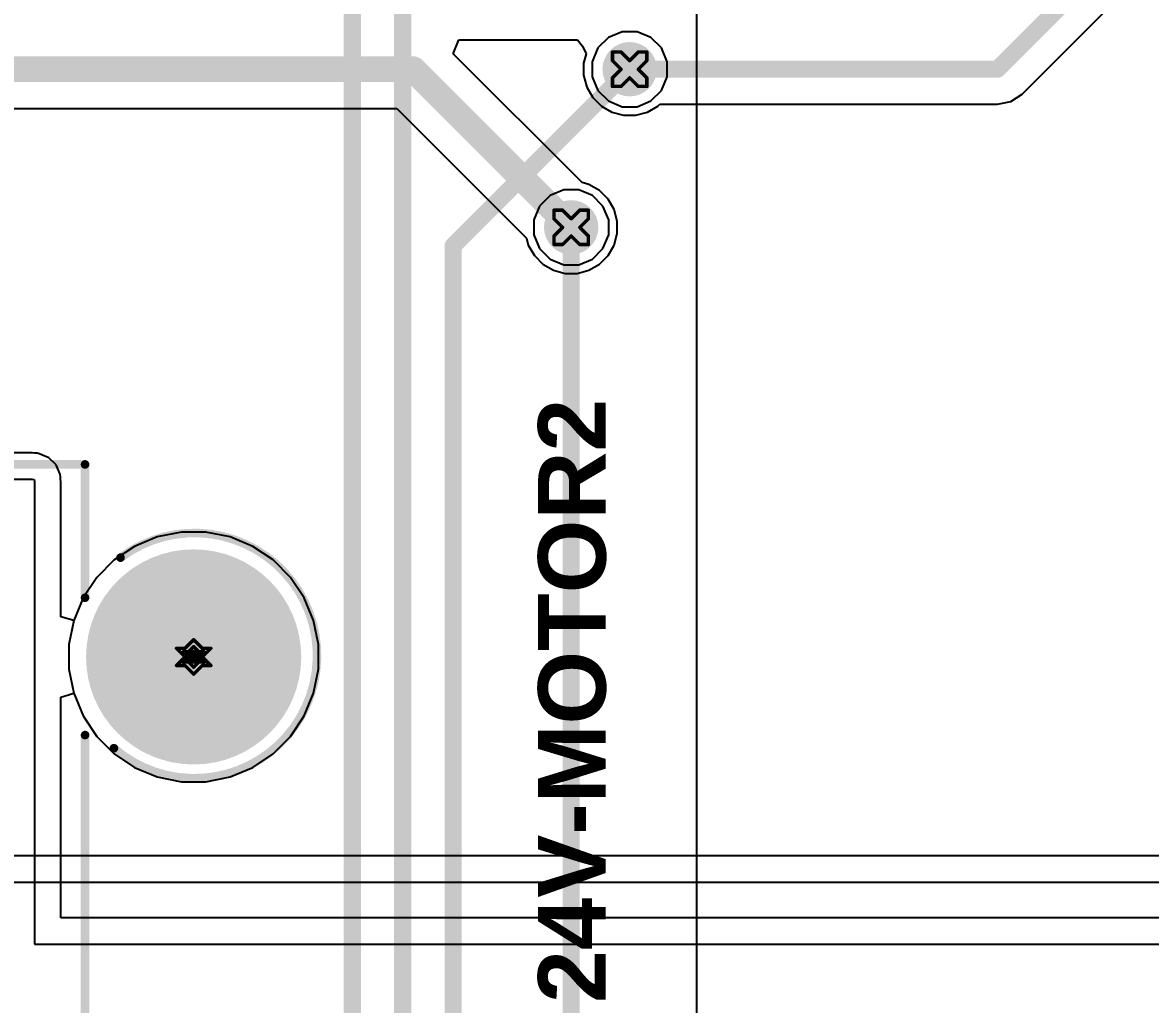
# Model space of a CAD drawing. Header units: inches. Extents: x 0 to 5379, y 0 to 5429.
# Drawn here: x 238.45 to 255.12, y 8.22 to 22.74 of the extents above; entities that cross this region are included whole.
import ezdxf

# ---------------------------------------------------------------- set-up
doc = ezdxf.new("R2010")
doc.units = ezdxf.units.IN
for name, color, linetype in [('Bottom Layer', 5, 'Continuous'), ('Bottom Solder', 6, 'Continuous'), ('Drill Drawing', 1, 'Continuous'), ('GND01', 16, 'Continuous'), ('GND02', 76, 'Continuous'), ('Pad Holes', 156, 'Continuous'), ('PWR', 156, 'Continuous'), ('SIG 01', 90, 'Continuous'), ('Top Layer', 1, 'Continuous'), ('Top Overlay', 2, 'Continuous'), ('Top Solder', 216, 'Continuous'), ('Via Holes', 16, 'Continuous')]:
    doc.layers.add(name, color=color, linetype=linetype)
doc.styles.add('Arial_Bold', font='', dxfattribs={"height": 0.2})
doc.styles.get('Arial_Bold').set_extended_font_data('Arial', bold=True)

# ---------------------------------------------------------------- blocks, each defined once
blk = doc.blocks.new('1_770182_0_815')
at = {"layer": 'Bottom Solder'}
h = blk.add_hatch(color=6, dxfattribs=at)
edge = h.paths.add_edge_path()
edge.add_arc((6.365, 4.14), 0.102, 0, 360)
at = {"layer": 'Pad Holes'}
h = blk.add_hatch(color=7, dxfattribs=at)
edge = h.paths.add_edge_path()
edge.add_arc((6.365, 4.14), 1.59, 0, 360)
at = {"layer": 'Top Solder'}
h = blk.add_hatch(color=216, dxfattribs=at)
edge = h.paths.add_edge_path()
edge.add_arc((6.365, 4.14), 0.102, 0, 360)
at = {"layer": 'Top Overlay'}
for points in [[(-1.03, 6.985, 0.127, 0.127, 0), (4.76, 6.985, 0.127, 0.127, 0)], [(4.76, 5.015, 0.127, 0.127, 0), (4.76, 6.985, 0.127, 0.127, 0)], [(5.284, 5.607, 0.127, 0.127, -2.096544), (5.186, 2.791, 0.127, 0.127, 0)], [(4.76, -6.985, 0.127, 0.127, 0), (4.76, 2.985, 0.127, 0.127, 0)]]:
    blk.add_lwpolyline(points, format="xyseb", dxfattribs=at)
for points in [[(4.728, 6.985, 0.0635, 0.0635, 1), (4.792, 6.985, 0.0635, 0.0635, 1)], [(4.728, 6.985, 0.0635, 0.0635, 1), (4.792, 6.985, 0.0635, 0.0635, 1)], [(5.252, 5.607, 0.0635, 0.0635, 1), (5.316, 5.607, 0.0635, 0.0635, 1)], [(4.728, 5.015, 0.0635, 0.0635, 1), (4.792, 5.015, 0.0635, 0.0635, 1)], [(4.728, 2.985, 0.0635, 0.0635, 1), (4.792, 2.985, 0.0635, 0.0635, 1)], [(5.154, 2.791, 0.0635, 0.0635, 1), (5.218, 2.791, 0.0635, 0.0635, 1)]]:
    blk.add_lwpolyline(points, format="xyseb", close=True, dxfattribs=at)

msp = doc.modelspace()

# ---------------------------------------------------------------- hatches: boundary and pattern name
at = {"layer": 'Bottom Layer'}
h = msp.add_hatch(color=5, dxfattribs=at)
edge = h.paths.add_edge_path()
edge.add_arc((247.426, 22.047), 0.3, 0, 360)
h = msp.add_hatch(color=5, dxfattribs=at)
edge = h.paths.add_edge_path()
edge.add_arc((246.562, 19.71), 0.3, 0, 360)
at = {"layer": 'Bottom Solder'}
h = msp.add_hatch(color=6, dxfattribs=at)
edge = h.paths.add_edge_path()
edge.add_arc((247.426, 22.047), 0.402, 0, 360)
h = msp.add_hatch(color=6, dxfattribs=at)
edge = h.paths.add_edge_path()
edge.add_arc((246.562, 19.71), 0.402, 0, 360)
at = {"layer": 'GND01'}
h = msp.add_hatch(color=16, dxfattribs=at)
edge = h.paths.add_edge_path()
edge.add_arc((247.426, 22.047), 0.3, 0, 360)
h = msp.add_hatch(color=16, dxfattribs=at)
edge = h.paths.add_edge_path()
edge.add_arc((246.562, 19.71), 0.3, 0, 360)
at = {"layer": 'GND02'}
h = msp.add_hatch(color=76, dxfattribs=at)
edge = h.paths.add_edge_path()
edge.add_arc((247.426, 22.047), 0.3, 0, 360)
h = msp.add_hatch(color=76, dxfattribs=at)
edge = h.paths.add_edge_path()
edge.add_arc((246.562, 19.71), 0.3, 0, 360)
at = {"layer": 'PWR'}
h = msp.add_hatch(color=156, dxfattribs=at)
edge = h.paths.add_edge_path()
edge.add_arc((247.426, 22.047), 0.3, 0, 360)
h = msp.add_hatch(color=156, dxfattribs=at)
edge = h.paths.add_edge_path()
edge.add_arc((246.562, 19.71), 0.3, 0, 360)
at = {"layer": 'SIG 01'}
h = msp.add_hatch(color=90, dxfattribs=at)
edge = h.paths.add_edge_path()
edge.add_arc((247.426, 22.047), 0.3, 0, 360)
h = msp.add_hatch(color=90, dxfattribs=at)
edge = h.paths.add_edge_path()
edge.add_arc((246.562, 19.71), 0.3, 0, 360)
at = {"layer": 'Top Layer'}
h = msp.add_hatch(color=1, dxfattribs=at)
edge = h.paths.add_edge_path()
edge.add_arc((247.426, 22.047), 0.3, 0, 360)
h = msp.add_hatch(color=1, dxfattribs=at)
edge = h.paths.add_edge_path()
edge.add_arc((246.562, 19.71), 0.3, 0, 360)
at = {"layer": 'Top Solder'}
h = msp.add_hatch(color=216, dxfattribs=at)
edge = h.paths.add_edge_path()
edge.add_arc((247.426, 22.047), 0.402, 0, 360)
h = msp.add_hatch(color=216, dxfattribs=at)
edge = h.paths.add_edge_path()
edge.add_arc((246.562, 19.71), 0.402, 0, 360)
at = {"layer": 'Via Holes'}
h = msp.add_hatch(color=7, dxfattribs=at)
edge = h.paths.add_edge_path()
edge.add_arc((247.426, 22.047), 0.15, 0, 360)
h = msp.add_hatch(color=7, dxfattribs=at)
edge = h.paths.add_edge_path()
edge.add_arc((246.562, 19.71), 0.15, 0, 360)

# ---------------------------------------------------------------- linework, layer by layer
at = {"layer": 'Bottom Layer'}
for p, q in [((247.112, 22.517), (246.956, 22.361)), ((247.316, 22.601), (247.112, 22.517)), ((247.536, 22.601), (247.316, 22.601)), ((247.74, 22.517), (247.536, 22.601)), ((247.896, 22.361), (247.74, 22.517)), ((246.956, 22.361), (246.872, 22.157)), ((247.98, 22.157), (247.896, 22.361)), ((246.872, 22.157), (246.872, 21.937)), ((247.98, 21.937), (247.98, 22.157)), ((246.872, 21.937), (246.956, 21.733)), ((247.896, 21.733), (247.98, 21.937)), ((246.956, 21.733), (247.112, 21.578)), ((247.74, 21.578), (247.896, 21.733)), ((247.112, 21.578), (247.316, 21.493)), ((247.536, 21.493), (247.74, 21.578)), ((247.316, 21.493), (247.536, 21.493)), ((246.249, 20.18), (246.093, 20.024)), ((246.452, 20.264), (246.249, 20.18)), ((246.673, 20.264), (246.452, 20.264)), ((246.876, 20.18), (246.673, 20.264)), ((247.032, 20.024), (246.876, 20.18)), ((246.093, 20.024), (246.008, 19.821)), ((247.116, 19.821), (247.032, 20.024)), ((246.008, 19.821), (246.008, 19.6)), ((247.116, 19.6), (247.116, 19.821)), ((246.008, 19.6), (246.093, 19.397)), ((247.032, 19.397), (247.116, 19.6)), ((246.093, 19.397), (246.249, 19.241)), ((246.876, 19.241), (247.032, 19.397)), ((246.249, 19.241), (246.452, 19.156)), ((246.673, 19.156), (246.876, 19.241)), ((246.452, 19.156), (246.673, 19.156)), ((240.801, 15.205), (240.445, 15.134)), ((241.165, 15.205), (240.801, 15.205)), ((241.521, 15.134), (241.165, 15.205)), ((240.445, 15.134), (240.11, 14.995)), ((241.857, 14.995), (241.521, 15.134)), ((240.11, 14.995), (239.808, 14.794)), ((242.159, 14.794), (241.857, 14.995)), ((239.808, 14.794), (239.551, 14.537)), ((242.415, 14.537), (242.159, 14.794)), ((239.551, 14.537), (239.349, 14.235)), ((242.617, 14.235), (242.415, 14.537)), ((239.349, 14.235), (239.21, 13.899)), ((242.756, 13.899), (242.617, 14.235)), ((239.21, 13.899), (239.139, 13.543)), ((242.827, 13.543), (242.756, 13.899)), ((239.139, 13.543), (239.139, 13.18)), ((242.827, 13.18), (242.827, 13.543)), ((239.139, 13.18), (239.21, 12.823)), ((242.756, 12.823), (242.827, 13.18)), ((239.21, 12.823), (239.349, 12.488)), ((242.617, 12.488), (242.756, 12.823)), ((239.349, 12.488), (239.551, 12.186)), ((242.415, 12.186), (242.617, 12.488)), ((239.551, 12.186), (239.808, 11.929)), ((242.159, 11.929), (242.415, 12.186)), ((239.808, 11.929), (240.11, 11.727)), ((241.857, 11.727), (242.159, 11.929)), ((240.11, 11.727), (240.445, 11.588)), ((241.521, 11.588), (241.857, 11.727)), ((240.445, 11.588), (240.801, 11.517)), ((240.801, 11.517), (241.165, 11.517)), ((241.165, 11.517), (241.521, 11.588))]:
    msp.add_line(p, q, dxfattribs=at)
at = {"layer": 'Drill Drawing'}
for points in [[(247.172, 22.174, 0.0508, 0.0508, 0), (247.172, 22.301, 0.0508, 0.0508, 0)], [(247.172, 22.301, 0.0508, 0.0508, 0), (247.299, 22.301, 0.0508, 0.0508, 0)], [(247.172, 22.174, 0.0508, 0.0508, 0), (247.299, 22.047, 0.0508, 0.0508, 0)], [(247.299, 22.301, 0.0508, 0.0508, 0), (247.426, 22.174, 0.0508, 0.0508, 0)], [(247.426, 22.174, 0.0508, 0.0508, 0), (247.553, 22.301, 0.0508, 0.0508, 0)], [(247.553, 22.301, 0.0508, 0.0508, 0), (247.68, 22.301, 0.0508, 0.0508, 0)], [(247.553, 22.047, 0.0508, 0.0508, 0), (247.68, 22.174, 0.0508, 0.0508, 0)], [(247.68, 22.174, 0.0508, 0.0508, 0), (247.68, 22.301, 0.0508, 0.0508, 0)], [(247.172, 21.92, 0.0508, 0.0508, 0), (247.299, 22.047, 0.0508, 0.0508, 0)], [(247.553, 22.047, 0.0508, 0.0508, 0), (247.68, 21.92, 0.0508, 0.0508, 0)], [(247.172, 21.793, 0.0508, 0.0508, 0), (247.172, 21.92, 0.0508, 0.0508, 0)], [(247.299, 21.793, 0.0508, 0.0508, 0), (247.426, 21.92, 0.0508, 0.0508, 0)], [(247.426, 21.92, 0.0508, 0.0508, 0), (247.553, 21.793, 0.0508, 0.0508, 0)], [(247.68, 21.793, 0.0508, 0.0508, 0), (247.68, 21.92, 0.0508, 0.0508, 0)], [(247.172, 21.793, 0.0508, 0.0508, 0), (247.299, 21.793, 0.0508, 0.0508, 0)], [(247.553, 21.793, 0.0508, 0.0508, 0), (247.68, 21.793, 0.0508, 0.0508, 0)], [(246.308, 19.837, 0.0508, 0.0508, 0), (246.308, 19.964, 0.0508, 0.0508, 0)], [(246.308, 19.964, 0.0508, 0.0508, 0), (246.435, 19.964, 0.0508, 0.0508, 0)], [(246.308, 19.837, 0.0508, 0.0508, 0), (246.435, 19.71, 0.0508, 0.0508, 0)], [(246.435, 19.964, 0.0508, 0.0508, 0), (246.562, 19.837, 0.0508, 0.0508, 0)], [(246.562, 19.837, 0.0508, 0.0508, 0), (246.689, 19.964, 0.0508, 0.0508, 0)], [(246.689, 19.964, 0.0508, 0.0508, 0), (246.816, 19.964, 0.0508, 0.0508, 0)], [(246.689, 19.71, 0.0508, 0.0508, 0), (246.816, 19.837, 0.0508, 0.0508, 0)], [(246.816, 19.837, 0.0508, 0.0508, 0), (246.816, 19.964, 0.0508, 0.0508, 0)], [(246.308, 19.583, 0.0508, 0.0508, 0), (246.435, 19.71, 0.0508, 0.0508, 0)], [(246.689, 19.71, 0.0508, 0.0508, 0), (246.816, 19.583, 0.0508, 0.0508, 0)], [(246.308, 19.456, 0.0508, 0.0508, 0), (246.308, 19.583, 0.0508, 0.0508, 0)], [(246.435, 19.456, 0.0508, 0.0508, 0), (246.562, 19.583, 0.0508, 0.0508, 0)], [(246.562, 19.583, 0.0508, 0.0508, 0), (246.689, 19.456, 0.0508, 0.0508, 0)], [(246.816, 19.456, 0.0508, 0.0508, 0), (246.816, 19.583, 0.0508, 0.0508, 0)], [(246.308, 19.456, 0.0508, 0.0508, 0), (246.435, 19.456, 0.0508, 0.0508, 0)], [(246.689, 19.456, 0.0508, 0.0508, 0), (246.816, 19.456, 0.0508, 0.0508, 0)], [(240.729, 13.488, 0.0508, 0.0508, 0), (240.856, 13.361, 0.0508, 0.0508, 0)], [(240.729, 13.488, 0.0508, 0.0508, 0), (240.856, 13.488, 0.0508, 0.0508, 0)], [(240.856, 13.488, 0.0508, 0.0508, 0), (240.983, 13.615, 0.0508, 0.0508, 0)], [(240.907, 13.437, 0.0508, 0.0508, 0), (240.983, 13.514, 0.0508, 0.0508, 0)], [(240.983, 13.615, 0.0508, 0.0508, 0), (241.11, 13.488, 0.0508, 0.0508, 0)], [(240.983, 13.514, 0.0508, 0.0508, 0), (241.059, 13.437, 0.0508, 0.0508, 0)], [(241.11, 13.488, 0.0508, 0.0508, 0), (241.237, 13.488, 0.0508, 0.0508, 0)], [(241.11, 13.361, 0.0508, 0.0508, 0), (241.237, 13.488, 0.0508, 0.0508, 0)], [(240.729, 13.234, 0.0508, 0.0508, 0), (240.856, 13.361, 0.0508, 0.0508, 0)], [(240.831, 13.437, 0.0508, 0.0508, 0), (240.907, 13.361, 0.0508, 0.0508, 0)], [(240.831, 13.437, 0.0508, 0.0508, 0), (240.907, 13.437, 0.0508, 0.0508, 0)], [(240.831, 13.285, 0.0508, 0.0508, 0), (240.907, 13.361, 0.0508, 0.0508, 0)], [(241.059, 13.437, 0.0508, 0.0508, 0), (241.135, 13.437, 0.0508, 0.0508, 0)], [(241.059, 13.361, 0.0508, 0.0508, 0), (241.135, 13.437, 0.0508, 0.0508, 0)], [(241.059, 13.361, 0.0508, 0.0508, 0), (241.135, 13.285, 0.0508, 0.0508, 0)], [(241.11, 13.361, 0.0508, 0.0508, 0), (241.237, 13.234, 0.0508, 0.0508, 0)], [(240.729, 13.234, 0.0508, 0.0508, 0), (240.856, 13.234, 0.0508, 0.0508, 0)], [(240.831, 13.285, 0.0508, 0.0508, 0), (240.907, 13.285, 0.0508, 0.0508, 0)], [(240.856, 13.234, 0.0508, 0.0508, 0), (240.983, 13.107, 0.0508, 0.0508, 0)], [(240.907, 13.285, 0.0508, 0.0508, 0), (240.983, 13.209, 0.0508, 0.0508, 0)], [(240.983, 13.209, 0.0508, 0.0508, 0), (241.059, 13.285, 0.0508, 0.0508, 0)], [(240.983, 13.107, 0.0508, 0.0508, 0), (241.11, 13.234, 0.0508, 0.0508, 0)], [(241.059, 13.285, 0.0508, 0.0508, 0), (241.135, 13.285, 0.0508, 0.0508, 0)], [(241.11, 13.234, 0.0508, 0.0508, 0), (241.237, 13.234, 0.0508, 0.0508, 0)]]:
    msp.add_lwpolyline(points, format="xyseb", dxfattribs=at)
for points in [[(247.159, 22.301, 0.0254, 0.0254, 1), (247.185, 22.301, 0.0254, 0.0254, 1)], [(247.159, 22.301, 0.0254, 0.0254, 1), (247.185, 22.301, 0.0254, 0.0254, 1)], [(247.159, 22.174, 0.0254, 0.0254, 1), (247.185, 22.174, 0.0254, 0.0254, 1)], [(247.159, 22.174, 0.0254, 0.0254, 1), (247.185, 22.174, 0.0254, 0.0254, 1)], [(247.286, 22.301, 0.0254, 0.0254, 1), (247.312, 22.301, 0.0254, 0.0254, 1)], [(247.286, 22.301, 0.0254, 0.0254, 1), (247.312, 22.301, 0.0254, 0.0254, 1)], [(247.413, 22.174, 0.0254, 0.0254, 1), (247.439, 22.174, 0.0254, 0.0254, 1)], [(247.413, 22.174, 0.0254, 0.0254, 1), (247.439, 22.174, 0.0254, 0.0254, 1)], [(247.54, 22.301, 0.0254, 0.0254, 1), (247.566, 22.301, 0.0254, 0.0254, 1)], [(247.54, 22.301, 0.0254, 0.0254, 1), (247.566, 22.301, 0.0254, 0.0254, 1)], [(247.667, 22.301, 0.0254, 0.0254, 1), (247.693, 22.301, 0.0254, 0.0254, 1)], [(247.667, 22.301, 0.0254, 0.0254, 1), (247.693, 22.301, 0.0254, 0.0254, 1)], [(247.667, 22.174, 0.0254, 0.0254, 1), (247.693, 22.174, 0.0254, 0.0254, 1)], [(247.667, 22.174, 0.0254, 0.0254, 1), (247.693, 22.174, 0.0254, 0.0254, 1)], [(247.286, 22.047, 0.0254, 0.0254, 1), (247.312, 22.047, 0.0254, 0.0254, 1)], [(247.286, 22.047, 0.0254, 0.0254, 1), (247.312, 22.047, 0.0254, 0.0254, 1)], [(247.54, 22.047, 0.0254, 0.0254, 1), (247.566, 22.047, 0.0254, 0.0254, 1)], [(247.54, 22.047, 0.0254, 0.0254, 1), (247.566, 22.047, 0.0254, 0.0254, 1)], [(247.159, 21.92, 0.0254, 0.0254, 1), (247.185, 21.92, 0.0254, 0.0254, 1)], [(247.159, 21.92, 0.0254, 0.0254, 1), (247.185, 21.92, 0.0254, 0.0254, 1)], [(247.413, 21.92, 0.0254, 0.0254, 1), (247.439, 21.92, 0.0254, 0.0254, 1)], [(247.413, 21.92, 0.0254, 0.0254, 1), (247.439, 21.92, 0.0254, 0.0254, 1)], [(247.667, 21.92, 0.0254, 0.0254, 1), (247.693, 21.92, 0.0254, 0.0254, 1)], [(247.667, 21.92, 0.0254, 0.0254, 1), (247.693, 21.92, 0.0254, 0.0254, 1)], [(247.159, 21.793, 0.0254, 0.0254, 1), (247.185, 21.793, 0.0254, 0.0254, 1)], [(247.159, 21.793, 0.0254, 0.0254, 1), (247.185, 21.793, 0.0254, 0.0254, 1)], [(247.286, 21.793, 0.0254, 0.0254, 1), (247.312, 21.793, 0.0254, 0.0254, 1)], [(247.286, 21.793, 0.0254, 0.0254, 1), (247.312, 21.793, 0.0254, 0.0254, 1)], [(247.54, 21.793, 0.0254, 0.0254, 1), (247.566, 21.793, 0.0254, 0.0254, 1)], [(247.54, 21.793, 0.0254, 0.0254, 1), (247.566, 21.793, 0.0254, 0.0254, 1)], [(247.667, 21.793, 0.0254, 0.0254, 1), (247.693, 21.793, 0.0254, 0.0254, 1)], [(247.667, 21.793, 0.0254, 0.0254, 1), (247.693, 21.793, 0.0254, 0.0254, 1)], [(246.296, 19.964, 0.0254, 0.0254, 1), (246.321, 19.964, 0.0254, 0.0254, 1)], [(246.296, 19.964, 0.0254, 0.0254, 1), (246.321, 19.964, 0.0254, 0.0254, 1)], [(246.296, 19.837, 0.0254, 0.0254, 1), (246.321, 19.837, 0.0254, 0.0254, 1)], [(246.296, 19.837, 0.0254, 0.0254, 1), (246.321, 19.837, 0.0254, 0.0254, 1)], [(246.423, 19.964, 0.0254, 0.0254, 1), (246.448, 19.964, 0.0254, 0.0254, 1)], [(246.423, 19.964, 0.0254, 0.0254, 1), (246.448, 19.964, 0.0254, 0.0254, 1)], [(246.55, 19.837, 0.0254, 0.0254, 1), (246.575, 19.837, 0.0254, 0.0254, 1)], [(246.55, 19.837, 0.0254, 0.0254, 1), (246.575, 19.837, 0.0254, 0.0254, 1)], [(246.677, 19.964, 0.0254, 0.0254, 1), (246.702, 19.964, 0.0254, 0.0254, 1)], [(246.677, 19.964, 0.0254, 0.0254, 1), (246.702, 19.964, 0.0254, 0.0254, 1)], [(246.804, 19.964, 0.0254, 0.0254, 1), (246.829, 19.964, 0.0254, 0.0254, 1)], [(246.804, 19.964, 0.0254, 0.0254, 1), (246.829, 19.964, 0.0254, 0.0254, 1)], [(246.804, 19.837, 0.0254, 0.0254, 1), (246.829, 19.837, 0.0254, 0.0254, 1)], [(246.804, 19.837, 0.0254, 0.0254, 1), (246.829, 19.837, 0.0254, 0.0254, 1)], [(246.423, 19.71, 0.0254, 0.0254, 1), (246.448, 19.71, 0.0254, 0.0254, 1)], [(246.423, 19.71, 0.0254, 0.0254, 1), (246.448, 19.71, 0.0254, 0.0254, 1)], [(246.677, 19.71, 0.0254, 0.0254, 1), (246.702, 19.71, 0.0254, 0.0254, 1)], [(246.677, 19.71, 0.0254, 0.0254, 1), (246.702, 19.71, 0.0254, 0.0254, 1)], [(246.296, 19.583, 0.0254, 0.0254, 1), (246.321, 19.583, 0.0254, 0.0254, 1)], [(246.296, 19.583, 0.0254, 0.0254, 1), (246.321, 19.583, 0.0254, 0.0254, 1)], [(246.55, 19.583, 0.0254, 0.0254, 1), (246.575, 19.583, 0.0254, 0.0254, 1)], [(246.55, 19.583, 0.0254, 0.0254, 1), (246.575, 19.583, 0.0254, 0.0254, 1)], [(246.804, 19.583, 0.0254, 0.0254, 1), (246.829, 19.583, 0.0254, 0.0254, 1)], [(246.804, 19.583, 0.0254, 0.0254, 1), (246.829, 19.583, 0.0254, 0.0254, 1)], [(246.296, 19.456, 0.0254, 0.0254, 1), (246.321, 19.456, 0.0254, 0.0254, 1)], [(246.296, 19.456, 0.0254, 0.0254, 1), (246.321, 19.456, 0.0254, 0.0254, 1)], [(246.423, 19.456, 0.0254, 0.0254, 1), (246.448, 19.456, 0.0254, 0.0254, 1)], [(246.423, 19.456, 0.0254, 0.0254, 1), (246.448, 19.456, 0.0254, 0.0254, 1)], [(246.677, 19.456, 0.0254, 0.0254, 1), (246.702, 19.456, 0.0254, 0.0254, 1)], [(246.677, 19.456, 0.0254, 0.0254, 1), (246.702, 19.456, 0.0254, 0.0254, 1)], [(246.804, 19.456, 0.0254, 0.0254, 1), (246.829, 19.456, 0.0254, 0.0254, 1)], [(246.804, 19.456, 0.0254, 0.0254, 1), (246.829, 19.456, 0.0254, 0.0254, 1)], [(240.716, 13.488, 0.0254, 0.0254, 1), (240.742, 13.488, 0.0254, 0.0254, 1)], [(240.716, 13.488, 0.0254, 0.0254, 1), (240.742, 13.488, 0.0254, 0.0254, 1)], [(240.843, 13.488, 0.0254, 0.0254, 1), (240.869, 13.488, 0.0254, 0.0254, 1)], [(240.843, 13.488, 0.0254, 0.0254, 1), (240.869, 13.488, 0.0254, 0.0254, 1)], [(240.97, 13.615, 0.0254, 0.0254, 1), (240.996, 13.615, 0.0254, 0.0254, 1)], [(240.97, 13.615, 0.0254, 0.0254, 1), (240.996, 13.615, 0.0254, 0.0254, 1)], [(240.97, 13.514, 0.0254, 0.0254, 1), (240.996, 13.514, 0.0254, 0.0254, 1)], [(240.97, 13.514, 0.0254, 0.0254, 1), (240.996, 13.514, 0.0254, 0.0254, 1)], [(241.097, 13.488, 0.0254, 0.0254, 1), (241.123, 13.488, 0.0254, 0.0254, 1)], [(241.097, 13.488, 0.0254, 0.0254, 1), (241.123, 13.488, 0.0254, 0.0254, 1)], [(241.224, 13.488, 0.0254, 0.0254, 1), (241.25, 13.488, 0.0254, 0.0254, 1)], [(241.224, 13.488, 0.0254, 0.0254, 1), (241.25, 13.488, 0.0254, 0.0254, 1)], [(240.818, 13.437, 0.0254, 0.0254, 1), (240.843, 13.437, 0.0254, 0.0254, 1)], [(240.818, 13.437, 0.0254, 0.0254, 1), (240.843, 13.437, 0.0254, 0.0254, 1)], [(240.843, 13.361, 0.0254, 0.0254, 1), (240.869, 13.361, 0.0254, 0.0254, 1)], [(240.843, 13.361, 0.0254, 0.0254, 1), (240.869, 13.361, 0.0254, 0.0254, 1)], [(240.894, 13.437, 0.0254, 0.0254, 1), (240.92, 13.437, 0.0254, 0.0254, 1)], [(240.894, 13.437, 0.0254, 0.0254, 1), (240.92, 13.437, 0.0254, 0.0254, 1)], [(240.894, 13.361, 0.0254, 0.0254, 1), (240.92, 13.361, 0.0254, 0.0254, 1)], [(240.894, 13.361, 0.0254, 0.0254, 1), (240.92, 13.361, 0.0254, 0.0254, 1)], [(241.047, 13.437, 0.0254, 0.0254, 1), (241.072, 13.437, 0.0254, 0.0254, 1)], [(241.047, 13.437, 0.0254, 0.0254, 1), (241.072, 13.437, 0.0254, 0.0254, 1)], [(241.047, 13.361, 0.0254, 0.0254, 1), (241.072, 13.361, 0.0254, 0.0254, 1)], [(241.047, 13.361, 0.0254, 0.0254, 1), (241.072, 13.361, 0.0254, 0.0254, 1)], [(241.097, 13.361, 0.0254, 0.0254, 1), (241.123, 13.361, 0.0254, 0.0254, 1)], [(241.097, 13.361, 0.0254, 0.0254, 1), (241.123, 13.361, 0.0254, 0.0254, 1)], [(241.123, 13.437, 0.0254, 0.0254, 1), (241.148, 13.437, 0.0254, 0.0254, 1)], [(241.123, 13.437, 0.0254, 0.0254, 1), (241.148, 13.437, 0.0254, 0.0254, 1)], [(240.716, 13.234, 0.0254, 0.0254, 1), (240.742, 13.234, 0.0254, 0.0254, 1)], [(240.716, 13.234, 0.0254, 0.0254, 1), (240.742, 13.234, 0.0254, 0.0254, 1)], [(240.818, 13.285, 0.0254, 0.0254, 1), (240.843, 13.285, 0.0254, 0.0254, 1)], [(240.818, 13.285, 0.0254, 0.0254, 1), (240.843, 13.285, 0.0254, 0.0254, 1)], [(240.843, 13.234, 0.0254, 0.0254, 1), (240.869, 13.234, 0.0254, 0.0254, 1)], [(240.843, 13.234, 0.0254, 0.0254, 1), (240.869, 13.234, 0.0254, 0.0254, 1)], [(240.894, 13.285, 0.0254, 0.0254, 1), (240.92, 13.285, 0.0254, 0.0254, 1)], [(240.894, 13.285, 0.0254, 0.0254, 1), (240.92, 13.285, 0.0254, 0.0254, 1)], [(240.97, 13.209, 0.0254, 0.0254, 1), (240.996, 13.209, 0.0254, 0.0254, 1)], [(240.97, 13.209, 0.0254, 0.0254, 1), (240.996, 13.209, 0.0254, 0.0254, 1)], [(241.047, 13.285, 0.0254, 0.0254, 1), (241.072, 13.285, 0.0254, 0.0254, 1)], [(241.047, 13.285, 0.0254, 0.0254, 1), (241.072, 13.285, 0.0254, 0.0254, 1)], [(241.097, 13.234, 0.0254, 0.0254, 1), (241.123, 13.234, 0.0254, 0.0254, 1)], [(241.097, 13.234, 0.0254, 0.0254, 1), (241.123, 13.234, 0.0254, 0.0254, 1)], [(241.123, 13.285, 0.0254, 0.0254, 1), (241.148, 13.285, 0.0254, 0.0254, 1)], [(241.123, 13.285, 0.0254, 0.0254, 1), (241.148, 13.285, 0.0254, 0.0254, 1)], [(241.224, 13.234, 0.0254, 0.0254, 1), (241.25, 13.234, 0.0254, 0.0254, 1)], [(241.224, 13.234, 0.0254, 0.0254, 1), (241.25, 13.234, 0.0254, 0.0254, 1)], [(240.97, 13.107, 0.0254, 0.0254, 1), (240.996, 13.107, 0.0254, 0.0254, 1)], [(240.97, 13.107, 0.0254, 0.0254, 1), (240.996, 13.107, 0.0254, 0.0254, 1)]]:
    msp.add_lwpolyline(points, format="xyseb", close=True, dxfattribs=at)
at = {"layer": 'GND01'}
for p, q in [((247.112, 22.517), (246.956, 22.361)), ((247.316, 22.601), (247.112, 22.517)), ((247.536, 22.601), (247.316, 22.601)), ((247.74, 22.517), (247.536, 22.601)), ((247.896, 22.361), (247.74, 22.517)), ((246.956, 22.361), (246.872, 22.157)), ((247.98, 22.157), (247.896, 22.361)), ((246.872, 22.157), (246.872, 21.937)), ((247.98, 21.937), (247.98, 22.157)), ((246.872, 21.937), (246.956, 21.733)), ((247.896, 21.733), (247.98, 21.937)), ((246.956, 21.733), (247.112, 21.578)), ((247.74, 21.578), (247.896, 21.733)), ((247.112, 21.578), (247.316, 21.493)), ((247.536, 21.493), (247.74, 21.578)), ((247.316, 21.493), (247.536, 21.493)), ((246.249, 20.18), (246.093, 20.024)), ((246.452, 20.264), (246.249, 20.18)), ((246.673, 20.264), (246.452, 20.264)), ((246.876, 20.18), (246.673, 20.264)), ((247.032, 20.024), (246.876, 20.18)), ((246.093, 20.024), (246.008, 19.821)), ((247.116, 19.821), (247.032, 20.024)), ((246.008, 19.821), (246.008, 19.6)), ((247.116, 19.6), (247.116, 19.821)), ((246.008, 19.6), (246.093, 19.397)), ((247.032, 19.397), (247.116, 19.6)), ((246.093, 19.397), (246.249, 19.241)), ((246.876, 19.241), (247.032, 19.397)), ((246.249, 19.241), (246.452, 19.156)), ((246.673, 19.156), (246.876, 19.241)), ((246.452, 19.156), (246.673, 19.156)), ((240.801, 15.205), (240.445, 15.134)), ((241.165, 15.205), (240.801, 15.205)), ((241.521, 15.134), (241.165, 15.205)), ((240.445, 15.134), (240.11, 14.995)), ((241.857, 14.995), (241.521, 15.134)), ((240.11, 14.995), (239.808, 14.794)), ((242.159, 14.794), (241.857, 14.995)), ((239.808, 14.794), (239.551, 14.537)), ((242.415, 14.537), (242.159, 14.794)), ((239.551, 14.537), (239.349, 14.235)), ((242.617, 14.235), (242.415, 14.537)), ((239.349, 14.235), (239.21, 13.899)), ((242.756, 13.899), (242.617, 14.235)), ((239.21, 13.899), (239.139, 13.543)), ((242.827, 13.543), (242.756, 13.899)), ((239.139, 13.543), (239.139, 13.18)), ((242.827, 13.18), (242.827, 13.543)), ((239.139, 13.18), (239.21, 12.823)), ((242.756, 12.823), (242.827, 13.18)), ((239.21, 12.823), (239.349, 12.488)), ((242.617, 12.488), (242.756, 12.823)), ((239.349, 12.488), (239.551, 12.186)), ((242.415, 12.186), (242.617, 12.488)), ((239.551, 12.186), (239.808, 11.929)), ((242.159, 11.929), (242.415, 12.186)), ((239.808, 11.929), (240.11, 11.727)), ((241.857, 11.727), (242.159, 11.929)), ((240.11, 11.727), (240.445, 11.588)), ((241.521, 11.588), (241.857, 11.727)), ((240.445, 11.588), (240.801, 11.517)), ((240.801, 11.517), (241.165, 11.517)), ((241.165, 11.517), (241.521, 11.588))]:
    msp.add_line(p, q, dxfattribs=at)
at = {"layer": 'GND02'}
for p, q in [((247.112, 22.517), (246.956, 22.361)), ((247.316, 22.601), (247.112, 22.517)), ((247.536, 22.601), (247.316, 22.601)), ((247.74, 22.517), (247.536, 22.601)), ((247.896, 22.361), (247.74, 22.517)), ((246.956, 22.361), (246.872, 22.157)), ((247.98, 22.157), (247.896, 22.361)), ((246.872, 22.157), (246.872, 21.937)), ((247.98, 21.937), (247.98, 22.157)), ((246.872, 21.937), (246.956, 21.733)), ((247.896, 21.733), (247.98, 21.937)), ((246.956, 21.733), (247.112, 21.578)), ((247.74, 21.578), (247.896, 21.733)), ((247.112, 21.578), (247.316, 21.493)), ((247.536, 21.493), (247.74, 21.578)), ((247.316, 21.493), (247.536, 21.493)), ((246.249, 20.18), (246.093, 20.024)), ((246.452, 20.264), (246.249, 20.18)), ((246.673, 20.264), (246.452, 20.264)), ((246.876, 20.18), (246.673, 20.264)), ((247.032, 20.024), (246.876, 20.18)), ((246.093, 20.024), (246.008, 19.821)), ((247.116, 19.821), (247.032, 20.024)), ((246.008, 19.821), (246.008, 19.6)), ((247.116, 19.6), (247.116, 19.821)), ((246.008, 19.6), (246.093, 19.397)), ((247.032, 19.397), (247.116, 19.6)), ((246.093, 19.397), (246.249, 19.241)), ((246.876, 19.241), (247.032, 19.397)), ((246.249, 19.241), (246.452, 19.156)), ((246.673, 19.156), (246.876, 19.241)), ((246.452, 19.156), (246.673, 19.156)), ((240.801, 15.205), (240.445, 15.134)), ((241.165, 15.205), (240.801, 15.205)), ((241.521, 15.134), (241.165, 15.205)), ((240.445, 15.134), (240.11, 14.995)), ((241.857, 14.995), (241.521, 15.134)), ((240.11, 14.995), (239.808, 14.794)), ((242.159, 14.794), (241.857, 14.995)), ((239.808, 14.794), (239.551, 14.537)), ((242.415, 14.537), (242.159, 14.794)), ((239.551, 14.537), (239.349, 14.235)), ((242.617, 14.235), (242.415, 14.537)), ((239.349, 14.235), (239.21, 13.899)), ((242.756, 13.899), (242.617, 14.235)), ((239.21, 13.899), (239.139, 13.543)), ((242.827, 13.543), (242.756, 13.899)), ((239.139, 13.543), (239.139, 13.18)), ((242.827, 13.18), (242.827, 13.543)), ((239.139, 13.18), (239.21, 12.823)), ((242.756, 12.823), (242.827, 13.18)), ((239.21, 12.823), (239.349, 12.488)), ((242.617, 12.488), (242.756, 12.823)), ((239.349, 12.488), (239.551, 12.186)), ((242.415, 12.186), (242.617, 12.488)), ((239.551, 12.186), (239.808, 11.929)), ((242.159, 11.929), (242.415, 12.186)), ((239.808, 11.929), (240.11, 11.727)), ((241.857, 11.727), (242.159, 11.929)), ((240.11, 11.727), (240.445, 11.588)), ((241.521, 11.588), (241.857, 11.727)), ((240.445, 11.588), (240.801, 11.517)), ((240.801, 11.517), (241.165, 11.517)), ((241.165, 11.517), (241.521, 11.588))]:
    msp.add_line(p, q, dxfattribs=at)
at = {"layer": 'PWR'}
for p, q in [((247.112, 22.517), (246.956, 22.361)), ((247.316, 22.601), (247.112, 22.517)), ((247.536, 22.601), (247.316, 22.601)), ((247.74, 22.517), (247.536, 22.601)), ((247.896, 22.361), (247.74, 22.517)), ((246.956, 22.361), (246.872, 22.157)), ((247.98, 22.157), (247.896, 22.361)), ((246.872, 22.157), (246.872, 21.937)), ((247.98, 21.937), (247.98, 22.157)), ((246.872, 21.937), (246.956, 21.733)), ((247.896, 21.733), (247.98, 21.937)), ((246.956, 21.733), (247.112, 21.578)), ((247.74, 21.578), (247.896, 21.733)), ((247.112, 21.578), (247.316, 21.493)), ((247.536, 21.493), (247.74, 21.578)), ((247.316, 21.493), (247.536, 21.493)), ((246.249, 20.18), (246.093, 20.024)), ((246.452, 20.264), (246.249, 20.18)), ((246.673, 20.264), (246.452, 20.264)), ((246.876, 20.18), (246.673, 20.264)), ((247.032, 20.024), (246.876, 20.18)), ((246.093, 20.024), (246.008, 19.821)), ((247.116, 19.821), (247.032, 20.024)), ((246.008, 19.821), (246.008, 19.6)), ((247.116, 19.6), (247.116, 19.821)), ((246.008, 19.6), (246.093, 19.397)), ((247.032, 19.397), (247.116, 19.6)), ((246.093, 19.397), (246.249, 19.241)), ((246.876, 19.241), (247.032, 19.397)), ((246.249, 19.241), (246.452, 19.156)), ((246.673, 19.156), (246.876, 19.241)), ((246.452, 19.156), (246.673, 19.156)), ((240.801, 15.205), (240.445, 15.134)), ((241.165, 15.205), (240.801, 15.205)), ((241.521, 15.134), (241.165, 15.205)), ((240.445, 15.134), (240.11, 14.995)), ((241.857, 14.995), (241.521, 15.134)), ((240.11, 14.995), (239.808, 14.794)), ((242.159, 14.794), (241.857, 14.995)), ((239.808, 14.794), (239.551, 14.537)), ((242.415, 14.537), (242.159, 14.794)), ((239.551, 14.537), (239.349, 14.235)), ((242.617, 14.235), (242.415, 14.537)), ((239.349, 14.235), (239.21, 13.899)), ((242.756, 13.899), (242.617, 14.235)), ((239.21, 13.899), (239.139, 13.543)), ((242.827, 13.543), (242.756, 13.899)), ((239.139, 13.543), (239.139, 13.18)), ((242.827, 13.18), (242.827, 13.543)), ((239.139, 13.18), (239.21, 12.823)), ((242.756, 12.823), (242.827, 13.18)), ((239.21, 12.823), (239.349, 12.488)), ((242.617, 12.488), (242.756, 12.823)), ((239.349, 12.488), (239.551, 12.186)), ((242.415, 12.186), (242.617, 12.488)), ((239.551, 12.186), (239.808, 11.929)), ((242.159, 11.929), (242.415, 12.186)), ((239.808, 11.929), (240.11, 11.727)), ((241.857, 11.727), (242.159, 11.929)), ((240.11, 11.727), (240.445, 11.588)), ((241.521, 11.588), (241.857, 11.727)), ((240.445, 11.588), (240.801, 11.517)), ((240.801, 11.517), (241.165, 11.517)), ((241.165, 11.517), (241.521, 11.588)), ((271.442, 10.421), (238.262, 10.421)), ((238.262, 10.033), (271.831, 10.033))]:
    msp.add_line(p, q, dxfattribs=at)
at = {"layer": 'SIG 01'}
for p, q in [((253.228, 21.681), (254.824, 23.277)), ((244.82, 22.277), (244.904, 22.481)), ((244.904, 22.481), (246.655, 22.481)), ((246.655, 22.481), (246.731, 22.386)), ((246.731, 22.386), (246.783, 22.277)), ((246.725, 20.372), (244.82, 22.277)), ((246.783, 22.277), (246.745, 22.137)), ((246.745, 22.137), (246.745, 21.958)), ((246.745, 21.958), (246.791, 21.784)), ((246.791, 21.784), (246.881, 21.629)), ((253.06, 21.569), (253.228, 21.681)), ((246.881, 21.629), (247.008, 21.502)), ((247.008, 21.502), (247.163, 21.413)), ((247.689, 21.413), (247.844, 21.502)), ((247.844, 21.502), (247.871, 21.529)), ((247.871, 21.529), (252.862, 21.529)), ((252.862, 21.529), (253.06, 21.569)), ((218.459, 21.465), (243.984, 21.465)), ((243.984, 21.465), (245.901, 19.548)), ((247.163, 21.413), (247.336, 21.366)), ((247.336, 21.366), (247.516, 21.366)), ((247.516, 21.366), (247.689, 21.413)), ((246.825, 20.345), (246.725, 20.372)), ((246.981, 20.255), (246.825, 20.345)), ((247.107, 20.129), (246.981, 20.255)), ((247.197, 19.973), (247.107, 20.129)), ((247.243, 19.8), (247.197, 19.973)), ((247.243, 19.621), (247.243, 19.8)), ((245.901, 19.548), (245.928, 19.448)), ((247.197, 19.448), (247.243, 19.621)), ((245.928, 19.448), (246.018, 19.292)), ((247.107, 19.292), (247.197, 19.448)), ((246.018, 19.292), (246.144, 19.165)), ((246.981, 19.165), (247.107, 19.292)), ((246.144, 19.165), (246.3, 19.076)), ((246.3, 19.076), (246.473, 19.029)), ((246.473, 19.029), (246.652, 19.029)), ((246.652, 19.029), (246.825, 19.076)), ((246.825, 19.076), (246.981, 19.165)), ((238.595, 16.378), (234.506, 16.378)), ((238.632, 16.371), (238.595, 16.378)), ((238.671, 16.371), (238.632, 16.371)), ((238.702, 16.364), (238.671, 16.371)), ((238.738, 16.35), (238.702, 16.364)), ((238.743, 16.349), (238.738, 16.35)), ((238.748, 16.345), (238.743, 16.349)), ((238.842, 16.306), (238.748, 16.345)), ((238.95, 16.199), (238.842, 16.306)), ((238.842, 16.306), (238.842, 16.306)), ((238.989, 16.105), (238.95, 16.199)), ((238.95, 16.199), (238.95, 16.199)), ((238.992, 16.1), (238.989, 16.105)), ((238.993, 16.095), (238.992, 16.1)), ((239.008, 16.059), (238.993, 16.095)), ((239.014, 16.027), (239.008, 16.059)), ((239.014, 15.989), (239.014, 16.027)), ((234.506, 15.99), (238.595, 15.99)), ((238.595, 15.99), (238.627, 15.983)), ((238.627, 15.983), (238.633, 15.951)), ((238.633, 15.951), (238.633, 13.955)), ((239.021, 15.951), (239.014, 15.989)), ((239.021, 13.955), (239.021, 15.951)), ((240.801, 15.205), (240.445, 15.134)), ((241.165, 15.205), (240.801, 15.205)), ((241.521, 15.134), (241.165, 15.205)), ((240.445, 15.134), (240.11, 14.995)), ((241.857, 14.995), (241.521, 15.134)), ((240.11, 14.995), (239.808, 14.794)), ((242.159, 14.794), (241.857, 14.995)), ((239.808, 14.794), (239.551, 14.537)), ((242.415, 14.537), (242.159, 14.794)), ((239.551, 14.537), (239.349, 14.235)), ((242.617, 14.235), (242.415, 14.537)), ((239.349, 14.235), (239.21, 13.899)), ((242.756, 13.899), (242.617, 14.235)), ((238.633, 13.955), (238.633, 12.767)), ((239.21, 13.899), (239.021, 13.955)), ((242.827, 13.543), (242.756, 13.899)), ((242.827, 13.18), (242.827, 13.543)), ((242.756, 12.823), (242.827, 13.18)), ((238.633, 12.767), (238.633, 9.507)), ((239.021, 12.767), (239.21, 12.823)), ((239.021, 9.507), (239.021, 12.767)), ((239.21, 12.823), (239.349, 12.488)), ((242.617, 12.488), (242.756, 12.823)), ((239.349, 12.488), (239.551, 12.186)), ((242.415, 12.186), (242.617, 12.488)), ((239.551, 12.186), (239.808, 11.929)), ((242.159, 11.929), (242.415, 12.186)), ((239.808, 11.929), (240.11, 11.727)), ((241.857, 11.727), (242.159, 11.929)), ((240.11, 11.727), (240.445, 11.588)), ((241.521, 11.588), (241.857, 11.727)), ((240.445, 11.588), (240.801, 11.517)), ((240.801, 11.517), (241.165, 11.517)), ((241.165, 11.517), (241.521, 11.588)), ((238.633, 9.507), (238.633, 9.118)), ((283.731, 9.507), (239.021, 9.507)), ((238.633, 9.118), (283.731, 9.118))]:
    msp.add_line(p, q, dxfattribs=at)
for points in [[(252.862, 22.047, 0.254, 0.254, 0), (254.458, 23.644, 0.254, 0.254, 0)], [(218.218, 22.047, 0.381, 0.381, 0), (244.226, 22.047, 0.381, 0.381, 0)], [(244.226, 22.047, 0.381, 0.381, 0), (246.562, 19.71, 0.381, 0.381, 0)], [(247.426, 22.047, 0.254, 0.254, 0), (252.862, 22.047, 0.254, 0.254, 0)]]:
    msp.add_lwpolyline(points, format="xyseb", dxfattribs=at)
for points in [[(244.13, 22.047, 0.191, 0.191, 1), (244.321, 22.047, 0.191, 0.191, 1)], [(244.13, 22.047, 0.191, 0.191, 1), (244.321, 22.047, 0.191, 0.191, 1)], [(247.363, 22.047, 0.127, 0.127, 1), (247.49, 22.047, 0.127, 0.127, 1)], [(252.798, 22.047, 0.127, 0.127, 1), (252.925, 22.047, 0.127, 0.127, 1)], [(252.798, 22.047, 0.127, 0.127, 1), (252.925, 22.047, 0.127, 0.127, 1)], [(246.467, 19.71, 0.191, 0.191, 1), (246.658, 19.71, 0.191, 0.191, 1)]]:
    msp.add_lwpolyline(points, format="xyseb", close=True, dxfattribs=at)
at = {"layer": 'Top Layer'}
for p in [(248.417, 0.381), (248.417, 0.388)]:
    msp.add_line(p, (248.417, 37.44), dxfattribs=at)
for points in [[(243.327, 3.02, 0.254, 0.254, 0), (243.327, 33.83, 0.254, 0.254, 0)], [(244.073, 2.734, 0.254, 0.254, 0), (244.073, 33.288, 0.254, 0.254, 0)], [(244.819, 19.44, 0.254, 0.254, 0), (247.426, 22.047, 0.254, 0.254, 0)], [(246.562, 7.112, 0.254, 0.254, 0), (246.562, 19.71, 0.254, 0.254, 0)], [(244.819, 2.427, 0.254, 0.254, 0), (244.819, 19.44, 0.254, 0.254, 0)]]:
    msp.add_lwpolyline(points, format="xyseb", dxfattribs=at)
for points in [[(247.363, 22.047, 0.127, 0.127, 1), (247.49, 22.047, 0.127, 0.127, 1)], [(246.499, 19.71, 0.127, 0.127, 1), (246.626, 19.71, 0.127, 0.127, 1)], [(244.755, 19.44, 0.127, 0.127, 1), (244.882, 19.44, 0.127, 0.127, 1)], [(244.755, 19.44, 0.127, 0.127, 1), (244.882, 19.44, 0.127, 0.127, 1)]]:
    msp.add_lwpolyline(points, format="xyseb", close=True, dxfattribs=at)

# ---------------------------------------------------------------- block references
msp.add_blockref('1_770182_0_815', (234.618, 9.221))

# ---------------------------------------------------------------- texts
at = {"layer": 'Top Overlay', "style": 'Arial_Bold'}
msp.add_text('24V-MOTOR2', height=1, rotation=90, dxfattribs=at).set_placement((247.073, 8.249))

doc.saveas('drawing.dxf')
